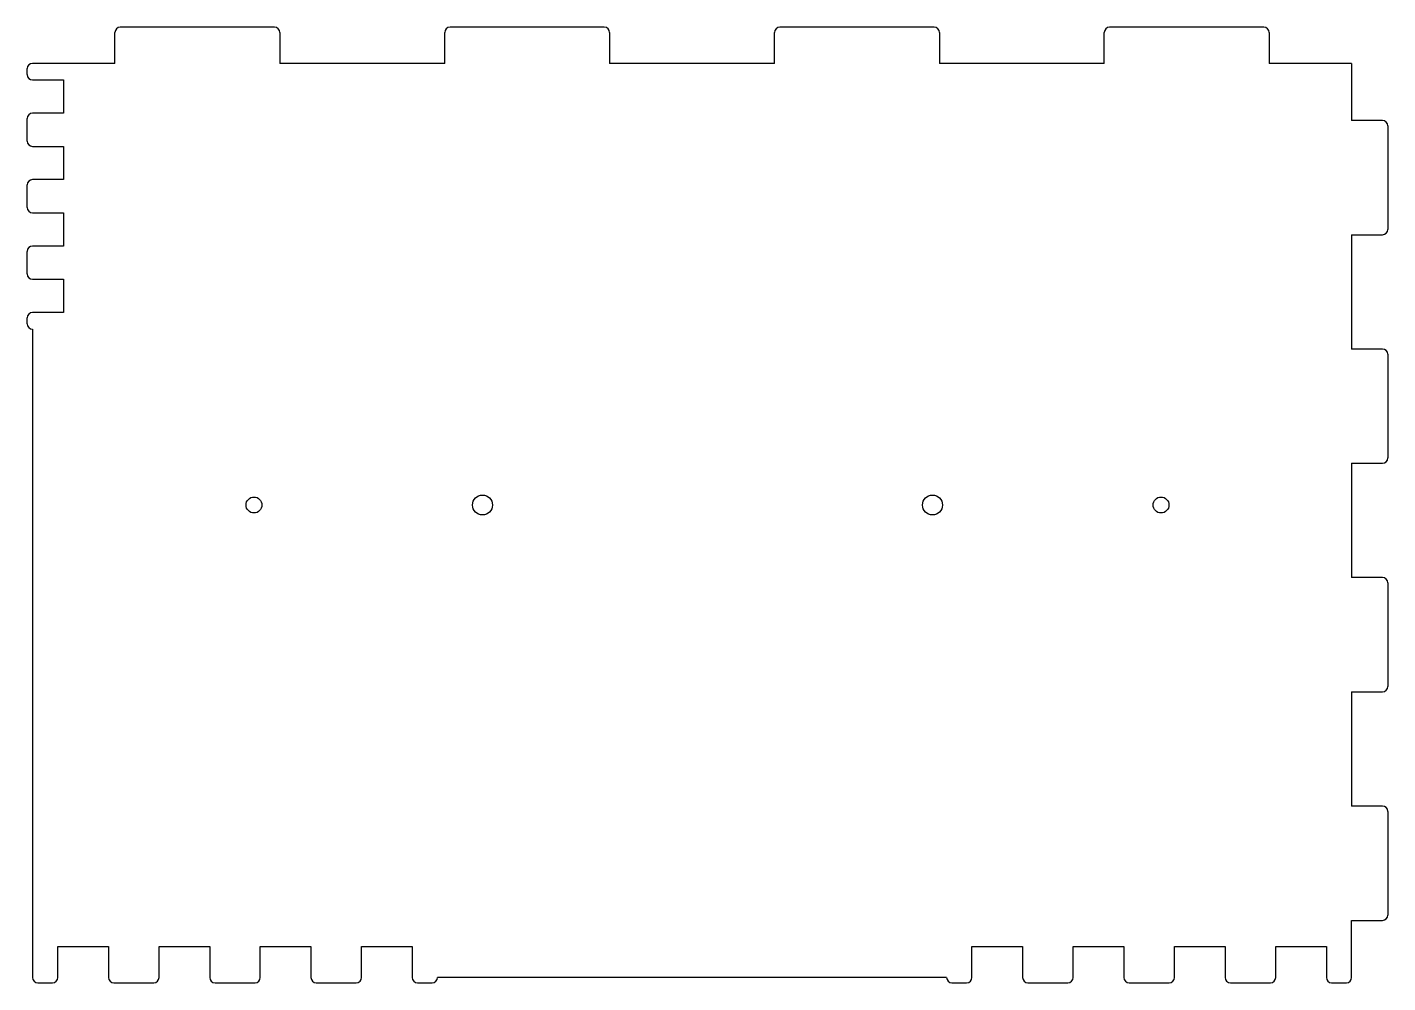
# Model space of a CAD drawing. Header units: millimetres. Extents: x 0 to 512, y 0 to 360.
import ezdxf

# ---------------------------------------------------------------- set-up
doc = ezdxf.new("R2010")
doc.units = ezdxf.units.MM
doc.layers.add('CutProfile', color=7, linetype='CONTINUOUS')

msp = doc.modelspace()

# ---------------------------------------------------------------- linework, layer by layer
at = {"layer": 'CutProfile'}
for p, q in [((93.075, 359.6), (35.025, 359.6)), ((217.175, 359.6), (159.125, 359.6)), ((341.275, 359.6), (283.225, 359.6)), ((465.375, 359.6), (407.325, 359.6)), ((33.025, 346), (33.025, 357.6)), ((95.075, 357.6), (95.075, 346)), ((157.125, 346), (157.125, 357.6)), ((219.175, 357.6), (219.175, 346)), ((281.225, 346), (281.225, 357.6)), ((343.275, 357.6), (343.275, 346)), ((405.325, 346), (405.325, 357.6)), ((467.375, 357.6), (467.375, 346)), ((0, 341.75), (0, 344)), ((33.025, 346), (2, 346)), ((157.125, 346), (95.075, 346)), ((281.225, 346), (219.175, 346)), ((405.325, 346), (343.275, 346)), ((498.4, 346), (467.375, 346)), ((498.4, 346), (498.4, 324.5)), ((2, 339.75), (13.6, 339.75)), ((13.6, 339.75), (13.6, 327.25)), ((0, 316.75), (0, 325.25)), ((13.6, 327.25), (2, 327.25)), ((510, 324.5), (498.4, 324.5)), ((512, 322.5), (512, 283.5)), ((2, 314.75), (13.6, 314.75)), ((13.6, 314.75), (13.6, 302.25)), ((13.6, 302.25), (2, 302.25)), ((0, 291.75), (0, 300.25)), ((2, 289.75), (13.6, 289.75)), ((13.6, 289.75), (13.6, 277.25)), ((13.6, 277.25), (2, 277.25)), ((498.4, 281.5), (510, 281.5)), ((498.4, 281.5), (498.4, 238.5)), ((0, 266.75), (0, 275.25)), ((2, 264.75), (13.6, 264.75)), ((13.6, 264.75), (13.6, 252.25)), ((13.6, 252.25), (2, 252.25)), ((0, 248), (0, 250.25)), ((2, 246), (2, 2)), ((510, 238.5), (498.4, 238.5)), ((512, 236.5), (512, 197.5)), ((498.4, 195.5), (510, 195.5)), ((498.4, 195.5), (498.4, 152.5)), ((510, 152.5), (498.4, 152.5)), ((512, 150.5), (512, 111.5)), ((498.4, 109.5), (510, 109.5)), ((498.4, 109.5), (498.4, 66.5)), ((510, 66.5), (498.4, 66.5)), ((512, 64.5), (512, 25.5)), ((498.4, 23.5), (510, 23.5)), ((498.4, 2), (498.4, 23.5)), ((11.525, 13.6), (30.575, 13.6)), ((11.525, 2), (11.525, 13.6)), ((30.575, 13.6), (30.575, 2)), ((49.625, 13.6), (68.675, 13.6)), ((49.625, 2), (49.625, 13.6)), ((68.675, 13.6), (68.675, 2)), ((87.725, 13.6), (106.775, 13.6)), ((87.725, 2), (87.725, 13.6)), ((106.775, 13.6), (106.775, 2)), ((125.825, 13.6), (144.875, 13.6)), ((125.825, 2), (125.825, 13.6)), ((144.875, 13.6), (144.875, 2)), ((355.525, 13.6), (374.575, 13.6)), ((355.525, 2), (355.525, 13.6)), ((374.575, 13.6), (374.575, 2)), ((393.625, 13.6), (412.675, 13.6)), ((393.625, 2), (393.625, 13.6)), ((412.675, 13.6), (412.675, 2)), ((431.725, 13.6), (450.775, 13.6)), ((431.725, 2), (431.725, 13.6)), ((450.775, 13.6), (450.775, 2)), ((469.825, 13.6), (488.875, 13.6)), ((469.825, 2), (469.825, 13.6)), ((488.875, 13.6), (488.875, 2)), ((4, 0), (9.525, 0)), ((32.575, 0), (47.625, 0)), ((70.675, 0), (85.725, 0)), ((108.775, 0), (123.825, 0)), ((146.875, 0), (152.4, 0)), ((346, 2), (154.4, 2)), ((348, 0), (353.525, 0)), ((376.575, 0), (391.625, 0)), ((414.675, 0), (429.725, 0)), ((452.775, 0), (467.825, 0)), ((490.875, 0), (496.4, 0))]:
    msp.add_line(p, q, dxfattribs=at)
for centre, radius in [((85.333, 179.8), 3), ((171.333, 179.8), 3.75), ((340.667, 179.8), 3.75), ((426.667, 179.8), 3)]:
    msp.add_circle(centre, radius, dxfattribs=at)
for centre, start, end in [((35.025, 357.6), 90, 180), ((93.075, 357.6), 0, 90), ((159.125, 357.6), 90, 180), ((217.175, 357.6), 0, 90), ((283.225, 357.6), 90, 180), ((341.275, 357.6), 0, 90), ((407.325, 357.6), 90, 180), ((465.375, 357.6), 0, 90), ((2, 344), 90, 180), ((2, 341.75), 180, -90), ((2, 325.25), 90, 180), ((510, 322.5), 0, 90), ((2, 316.75), 180, -90), ((2, 300.25), 90, 180), ((2, 291.75), 180, -90), ((510, 283.5), -90, 0), ((2, 275.25), 90, 180), ((2, 266.75), 180, -90), ((2, 250.25), 90, 180), ((2, 248), 180, -90), ((510, 236.5), 0, 90), ((510, 197.5), -90, 0), ((510, 150.5), 0, 90), ((510, 111.5), -90, 0), ((510, 64.5), 0, 90), ((510, 25.5), -90, 0), ((4, 2), -180, -90), ((9.525, 2), -90, 0), ((32.575, 2), -180, -90), ((47.625, 2), -90, 0), ((70.675, 2), -180, -90), ((85.725, 2), -90, 0), ((108.775, 2), -180, -90), ((123.825, 2), -90, 0), ((146.875, 2), -180, -90), ((152.4, 2), -90, 0), ((348, 2), -180, -90), ((353.525, 2), -90, 0), ((376.575, 2), -180, -90), ((391.625, 2), -90, 0), ((414.675, 2), -180, -90), ((429.725, 2), -90, 0), ((452.775, 2), -180, -90), ((467.825, 2), -90, 0), ((490.875, 2), -180, -90), ((496.4, 2), -90, 0)]:
    msp.add_arc(centre, 2, start, end, dxfattribs=at)

doc.saveas('drawing.dxf')
